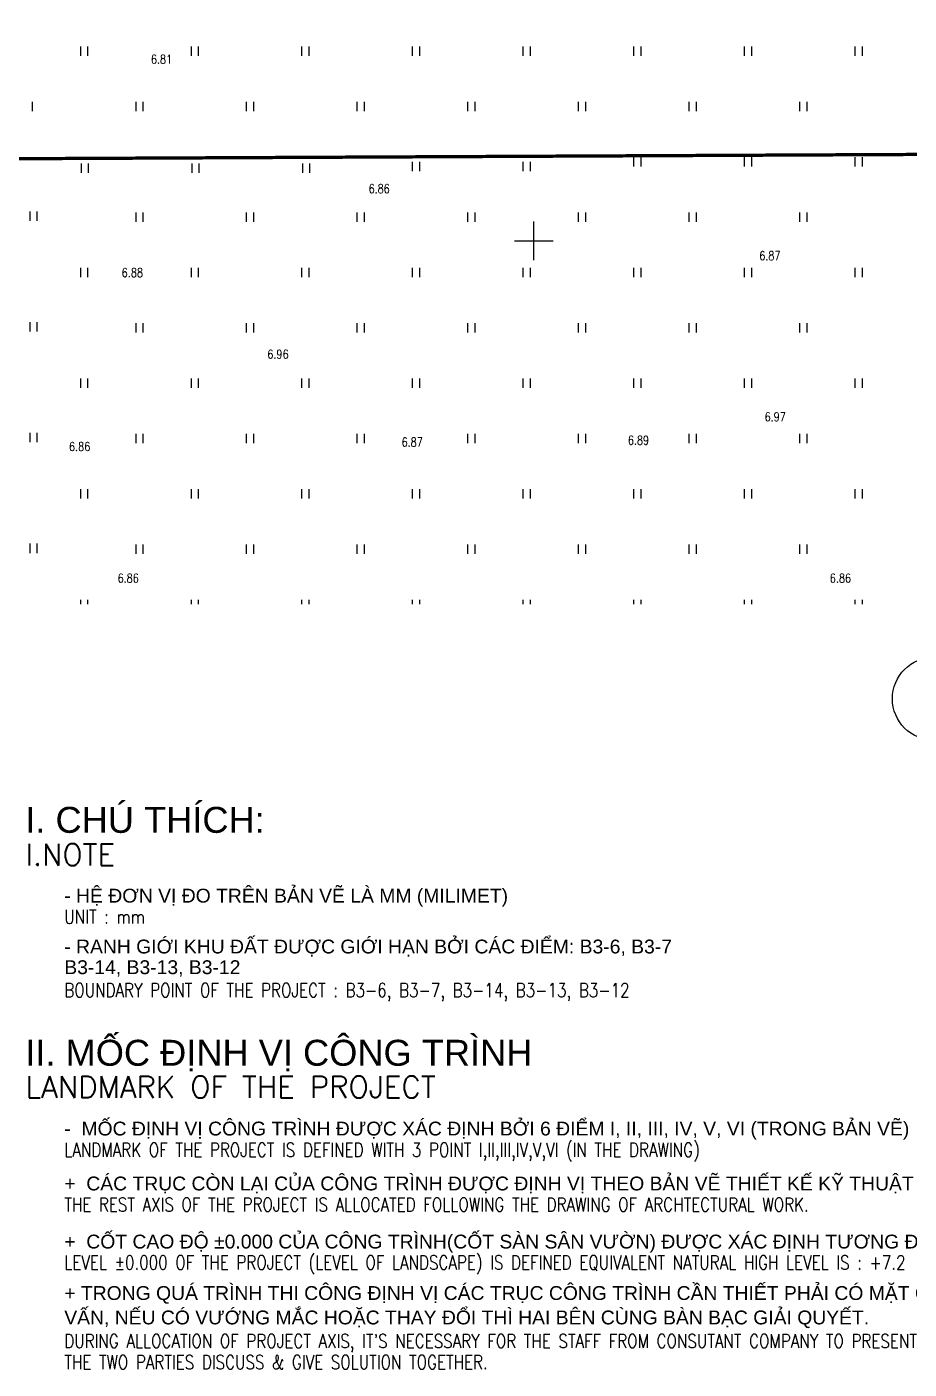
# Model space of a CAD drawing. Header units: millimetres. Extents: x 581430 to 583682, y 2329840 to 2330113.
# Drawn here: x 582925.2 to 583005, y 2329848.1 to 2329969.3 of the extents above; entities that cross this region are included whole.
import ezdxf
from ezdxf.xclip import XClip

# ---------------------------------------------------------------- set-up
doc = ezdxf.new("R2010")
doc.units = ezdxf.units.MM
doc.header["$LTSCALE"] = 0.001
doc.header["$MEASUREMENT"] = 0
doc.header["$XCLIPFRAME"] = 0
doc.linetypes.add('CENTER2', pattern=[1.125, 0.75, -0.125, 0.125, -0.125])
for name, color, linetype in [('A-MARK', 7, 'Continuous'), ('Existing map', 250, 'Continuous'), ('IDEA_Text', 8, 'Continuous'), ('Red line', 1, 'Continuous'), ('TEXT VIET', 7, 'Continuous')]:
    doc.layers.add(name, color=color, linetype=linetype)
doc.styles.add('Arial', font='arial.ttf')
doc.styles.add('arial-3', font='romans.shx', dxfattribs={"width": 0.7})
doc.styles.add('DC', font='romans.shx', dxfattribs={"width": 0.8, "height": 0.8})

# ---------------------------------------------------------------- blocks, each defined once
blk = doc.blocks.new('Existing map')
at = {"layer": 'Existing map'}
for p, q in [((-235.9457331243902, -119.9018552773632), (-235.9457331243902, -120.7462612888776)), ((-235.2957331242505, -119.9018552773632), (-235.2957331242505, -120.7462612888776)), ((-225.9457331243902, -119.9018552773632), (-225.9457331243902, -120.7462612888776)), ((-225.2957331242505, -119.9018552773632), (-225.2957331242505, -120.7462612888776)), ((-215.9457331243902, -119.9018552773632), (-215.9457331243902, -120.7462612888776)), ((-215.2957331242505, -119.9018552773632), (-215.2957331242505, -120.7462612888776)), ((-205.9457331243902, -119.9018552773632), (-205.9457331243902, -120.7462612888776)), ((-205.2957331242505, -119.9018552773632), (-205.2957331242505, -120.7462612888776)), ((-195.9457331243902, -119.9018552773632), (-195.9457331243902, -120.7462612888776)), ((-195.2957331242505, -119.9018552773632), (-195.2957331242505, -120.7462612888776)), ((-185.9457331243902, -119.9018552773632), (-185.9457331243902, -120.7462612888776)), ((-185.2957331242505, -119.9018552773632), (-185.2957331242505, -120.7462612888776)), ((-175.9457331243902, -119.9018552773632), (-175.9457331243902, -120.7462612888776)), ((-175.2957331242505, -119.9018552773632), (-175.2957331242505, -120.7462612888776)), ((-165.9457331243902, -119.9018552773632), (-165.9457331243902, -120.7462612888776)), ((-165.2957331242505, -119.9018552773632), (-165.2957331242505, -120.7462612888776)), ((-240.2957331242505, -124.9018552773632), (-240.2957331242505, -125.7462612888776)), ((-230.9457331243902, -124.9018552773632), (-230.9457331243902, -125.7462612888776)), ((-230.2957331242505, -124.9018552773632), (-230.2957331242505, -125.7462612888776)), ((-220.9457331243902, -124.9018552773632), (-220.9457331243902, -125.7462612888776)), ((-220.2957331242505, -124.9018552773632), (-220.2957331242505, -125.7462612888776)), ((-210.9457331243902, -124.9018552773632), (-210.9457331243902, -125.7462612888776)), ((-210.2957331242505, -124.9018552773632), (-210.2957331242505, -125.7462612888776)), ((-200.9457331243902, -124.9018552773632), (-200.9457331243902, -125.7462612888776)), ((-200.2957331242505, -124.9018552773632), (-200.2957331242505, -125.7462612888776)), ((-190.9457331243902, -124.9018552773632), (-190.9457331243902, -125.7462612888776)), ((-190.2957331242505, -124.9018552773632), (-190.2957331242505, -125.7462612888776)), ((-180.9457331243902, -124.9018552773632), (-180.9457331243902, -125.7462612888776)), ((-180.2957331242505, -124.9018552773632), (-180.2957331242505, -125.7462612888776)), ((-170.9457331243902, -124.9018552773632), (-170.9457331243902, -125.7462612888776)), ((-170.2957331242505, -124.9018552773632), (-170.2957331242505, -125.7462612888776)), ((-235.8753204070963, -130.4645039355382), (-235.8753204070963, -131.3089099470526)), ((-235.2253204069566, -130.4645039355382), (-235.2253204069566, -131.3089099470526)), ((-225.8753204070963, -130.4645039355382), (-225.8753204070963, -131.3089099470526)), ((-225.2253204069566, -130.4645039355382), (-225.2253204069566, -131.3089099470526)), ((-215.8753204070963, -130.4645039355382), (-215.8753204070963, -131.3089099470526)), ((-215.2253204069566, -130.4645039355382), (-215.2253204069566, -131.3089099470526)), ((-205.9457331243902, -130.3238420109265), (-205.9457331243902, -131.1682480224408)), ((-205.2957331242505, -130.3238420109265), (-205.2957331242505, -131.1682480224408)), ((-195.9457331243902, -130.3238420109265), (-195.9457331243902, -131.1682480224408)), ((-195.2957331242505, -130.3238420109265), (-195.2957331242505, -131.1682480224408)), ((-185.9457331243902, -129.9018552773632), (-185.9457331243902, -130.7462612888776)), ((-185.2957331242505, -129.9018552773632), (-185.2957331242505, -130.7462612888776)), ((-175.9457331243902, -129.9018552773632), (-175.9457331243902, -130.7462612888776)), ((-175.2957331242505, -129.9018552773632), (-175.2957331242505, -130.7462612888776)), ((-165.9457331243902, -129.9018552773632), (-165.9457331243902, -130.7462612888776)), ((-165.2957331242505, -129.9018552773632), (-165.2957331242505, -130.7462612888776)), ((-240.5201737871394, -134.8168396260589), (-240.5201737871394, -135.6612456375733)), ((-239.8701737869997, -134.8168396260589), (-239.8701737869997, -135.6612456375733)), ((-230.9457331243902, -134.9018552773632), (-230.9457331243902, -135.7462612888776)), ((-230.2957331242505, -134.9018552773632), (-230.2957331242505, -135.7462612888776)), ((-220.9457331243902, -134.9018552773632), (-220.9457331243902, -135.7462612888776)), ((-220.2957331242505, -134.9018552773632), (-220.2957331242505, -135.7462612888776)), ((-210.9457331243902, -134.9018552773632), (-210.9457331243902, -135.7462612888776)), ((-210.2957331242505, -134.9018552773632), (-210.2957331242505, -135.7462612888776)), ((-200.9457331243902, -134.9018552773632), (-200.9457331243902, -135.7462612888776)), ((-200.2957331242505, -134.9018552773632), (-200.2957331242505, -135.7462612888776)), ((-194.9674589661881, -139.2046829992905), (-194.9674589661881, -135.7046829992905)), ((-190.9457331243902, -134.9018552773632), (-190.9457331243902, -135.7462612888776)), ((-190.2957331242505, -134.9018552773632), (-190.2957331242505, -135.7462612888776)), ((-180.9457331243902, -134.9018552773632), (-180.9457331243902, -135.7462612888776)), ((-180.2957331242505, -134.9018552773632), (-180.2957331242505, -135.7462612888776)), ((-170.9457331243902, -134.9018552773632), (-170.9457331243902, -135.7462612888776)), ((-170.2957331242505, -134.9018552773632), (-170.2957331242505, -135.7462612888776)), ((-196.7174589661881, -137.4546829992905), (-193.2174589661881, -137.4546829992905)), ((-235.9457331243902, -139.9018552773632), (-235.9457331243902, -140.7462612888776)), ((-235.2957331242505, -139.9018552773632), (-235.2957331242505, -140.7462612888776)), ((-225.9457331243902, -139.9018552773632), (-225.9457331243902, -140.7462612888776)), ((-225.2957331242505, -139.9018552773632), (-225.2957331242505, -140.7462612888776)), ((-215.9457331243902, -139.9018552773632), (-215.9457331243902, -140.7462612888776)), ((-215.2957331242505, -139.9018552773632), (-215.2957331242505, -140.7462612888776)), ((-205.9457331243902, -139.9018552773632), (-205.9457331243902, -140.7462612888776)), ((-205.2957331242505, -139.9018552773632), (-205.2957331242505, -140.7462612888776)), ((-195.9457331243902, -139.9018552773632), (-195.9457331243902, -140.7462612888776)), ((-195.2957331242505, -139.9018552773632), (-195.2957331242505, -140.7462612888776)), ((-185.9457331243902, -139.9018552773632), (-185.9457331243902, -140.7462612888776)), ((-185.2957331242505, -139.9018552773632), (-185.2957331242505, -140.7462612888776)), ((-175.9457331243902, -139.9018552773632), (-175.9457331243902, -140.7462612888776)), ((-175.2957331242505, -139.9018552773632), (-175.2957331242505, -140.7462612888776)), ((-165.9457331243902, -139.9018552773632), (-165.9457331243902, -140.7462612888776)), ((-165.2957331242505, -139.9018552773632), (-165.2957331242505, -140.7462612888776)), ((-240.5201737871394, -144.8168396260589), (-240.5201737871394, -145.6612456375733)), ((-239.8701737869997, -144.8168396260589), (-239.8701737869997, -145.6612456375733)), ((-230.9457331243902, -144.9018552773632), (-230.9457331243902, -145.7462612888776)), ((-230.2957331242505, -144.9018552773632), (-230.2957331242505, -145.7462612888776)), ((-220.9457331243902, -144.9018552773632), (-220.9457331243902, -145.7462612888776)), ((-220.2957331242505, -144.9018552773632), (-220.2957331242505, -145.7462612888776)), ((-210.9457331243902, -144.9018552773632), (-210.9457331243902, -145.7462612888776)), ((-210.2957331242505, -144.9018552773632), (-210.2957331242505, -145.7462612888776)), ((-200.9457331243902, -144.9018552773632), (-200.9457331243902, -145.7462612888776)), ((-200.2957331242505, -144.9018552773632), (-200.2957331242505, -145.7462612888776)), ((-190.9457331243902, -144.9018552773632), (-190.9457331243902, -145.7462612888776)), ((-190.2957331242505, -144.9018552773632), (-190.2957331242505, -145.7462612888776)), ((-180.9457331243902, -144.9018552773632), (-180.9457331243902, -145.7462612888776)), ((-180.2957331242505, -144.9018552773632), (-180.2957331242505, -145.7462612888776)), ((-170.9457331243902, -144.9018552773632), (-170.9457331243902, -145.7462612888776)), ((-170.2957331242505, -144.9018552773632), (-170.2957331242505, -145.7462612888776)), ((-235.9457331243902, -149.9018552773632), (-235.9457331243902, -150.7462612888776)), ((-235.2957331242505, -149.9018552773632), (-235.2957331242505, -150.7462612888776)), ((-225.9457331243902, -149.9018552773632), (-225.9457331243902, -150.7462612888776)), ((-225.2957331242505, -149.9018552773632), (-225.2957331242505, -150.7462612888776)), ((-215.9457331243902, -149.9018552773632), (-215.9457331243902, -150.7462612888776)), ((-215.2957331242505, -149.9018552773632), (-215.2957331242505, -150.7462612888776)), ((-205.9457331243902, -149.9018552773632), (-205.9457331243902, -150.7462612888776)), ((-205.2957331242505, -149.9018552773632), (-205.2957331242505, -150.7462612888776)), ((-195.9457331243902, -149.9018552773632), (-195.9457331243902, -150.7462612888776)), ((-195.2957331242505, -149.9018552773632), (-195.2957331242505, -150.7462612888776)), ((-185.9457331243902, -149.9018552773632), (-185.9457331243902, -150.7462612888776)), ((-185.2957331242505, -149.9018552773632), (-185.2957331242505, -150.7462612888776)), ((-175.9457331243902, -149.9018552773632), (-175.9457331243902, -150.7462612888776)), ((-175.2957331242505, -149.9018552773632), (-175.2957331242505, -150.7462612888776)), ((-165.9457331243902, -149.9018552773632), (-165.9457331243902, -150.7462612888776)), ((-165.2957331242505, -149.9018552773632), (-165.2957331242505, -150.7462612888776)), ((-240.5201737871394, -154.8168396260589), (-240.5201737871394, -155.6612456375733)), ((-239.8701737869997, -154.8168396260589), (-239.8701737869997, -155.6612456375733)), ((-230.9457331243902, -154.9018552773632), (-230.9457331243902, -155.7462612888776)), ((-230.2957331242505, -154.9018552773632), (-230.2957331242505, -155.7462612888776)), ((-220.9457331243902, -154.9018552773632), (-220.9457331243902, -155.7462612888776)), ((-220.2957331242505, -154.9018552773632), (-220.2957331242505, -155.7462612888776)), ((-210.9457331243902, -154.9018552773632), (-210.9457331243902, -155.7462612888776)), ((-210.2957331242505, -154.9018552773632), (-210.2957331242505, -155.7462612888776)), ((-200.9457331243902, -154.9018552773632), (-200.9457331243902, -155.7462612888776)), ((-200.2957331242505, -154.9018552773632), (-200.2957331242505, -155.7462612888776)), ((-190.9457331243902, -154.9018552773632), (-190.9457331243902, -155.7462612888776)), ((-190.2957331242505, -154.9018552773632), (-190.2957331242505, -155.7462612888776)), ((-180.9457331243902, -154.9018552773632), (-180.9457331243902, -155.7462612888776)), ((-180.2957331242505, -154.9018552773632), (-180.2957331242505, -155.7462612888776)), ((-170.9457331243902, -154.9018552773632), (-170.9457331243902, -155.7462612888776)), ((-170.2957331242505, -154.9018552773632), (-170.2957331242505, -155.7462612888776)), ((-235.9457331243902, -159.9018552773632), (-235.9457331243902, -160.7462612888776)), ((-235.2957331242505, -159.9018552773632), (-235.2957331242505, -160.7462612888776)), ((-225.9457331243902, -159.9018552773632), (-225.9457331243902, -160.7462612888776)), ((-225.2957331242505, -159.9018552773632), (-225.2957331242505, -160.7462612888776)), ((-215.9457331243902, -159.9018552773632), (-215.9457331243902, -160.7462612888776)), ((-215.2957331242505, -159.9018552773632), (-215.2957331242505, -160.7462612888776)), ((-205.9457331243902, -159.9018552773632), (-205.9457331243902, -160.7462612888776)), ((-205.2957331242505, -159.9018552773632), (-205.2957331242505, -160.7462612888776)), ((-195.9457331243902, -159.9018552773632), (-195.9457331243902, -160.7462612888776)), ((-195.2957331242505, -159.9018552773632), (-195.2957331242505, -160.7462612888776)), ((-185.9457331243902, -159.9018552773632), (-185.9457331243902, -160.7462612888776)), ((-185.2957331242505, -159.9018552773632), (-185.2957331242505, -160.7462612888776)), ((-175.9457331243902, -159.9018552773632), (-175.9457331243902, -160.7462612888776)), ((-175.2957331242505, -159.9018552773632), (-175.2957331242505, -160.7462612888776)), ((-165.9457331243902, -159.9018552773632), (-165.9457331243902, -160.7462612888776)), ((-165.2957331242505, -159.9018552773632), (-165.2957331242505, -160.7462612888776)), ((-240.5201737871394, -164.8168396260589), (-240.5201737871394, -165.6612456375733)), ((-239.8701737869997, -164.8168396260589), (-239.8701737869997, -165.6612456375733)), ((-230.9457331243902, -164.9018552773632), (-230.9457331243902, -165.7462612888776)), ((-230.2957331242505, -164.9018552773632), (-230.2957331242505, -165.7462612888776)), ((-220.9457331243902, -164.9018552773632), (-220.9457331243902, -165.7462612888776)), ((-220.2957331242505, -164.9018552773632), (-220.2957331242505, -165.7462612888776)), ((-210.9457331243902, -164.9018552773632), (-210.9457331243902, -165.7462612888776)), ((-210.2957331242505, -164.9018552773632), (-210.2957331242505, -165.7462612888776)), ((-200.9457331243902, -164.9018552773632), (-200.9457331243902, -165.7462612888776)), ((-200.2957331242505, -164.9018552773632), (-200.2957331242505, -165.7462612888776)), ((-190.9457331243902, -164.9018552773632), (-190.9457331243902, -165.7462612888776)), ((-190.2957331242505, -164.9018552773632), (-190.2957331242505, -165.7462612888776)), ((-180.9457331243902, -164.9018552773632), (-180.9457331243902, -165.7462612888776)), ((-180.2957331242505, -164.9018552773632), (-180.2957331242505, -165.7462612888776)), ((-170.9457331243902, -164.9018552773632), (-170.9457331243902, -165.7462612888776)), ((-170.2957331242505, -164.9018552773632), (-170.2957331242505, -165.7462612888776)), ((-235.9457331243902, -169.9018552773632), (-235.9457331243902, -170.7462612888776)), ((-235.2957331242505, -169.9018552773632), (-235.2957331242505, -170.7462612888776)), ((-225.9457331243902, -169.9018552773632), (-225.9457331243902, -170.7462612888776)), ((-225.2957331242505, -169.9018552773632), (-225.2957331242505, -170.7462612888776)), ((-215.9457331243902, -169.9018552773632), (-215.9457331243902, -170.7462612888776)), ((-215.2957331242505, -169.9018552773632), (-215.2957331242505, -170.7462612888776)), ((-205.9457331243902, -169.9018552773632), (-205.9457331243902, -170.7462612888776)), ((-205.2957331242505, -169.9018552773632), (-205.2957331242505, -170.7462612888776)), ((-195.9457331243902, -169.9018552773632), (-195.9457331243902, -170.7462612888776)), ((-195.2957331242505, -169.9018552773632), (-195.2957331242505, -170.7462612888776)), ((-185.9457331243902, -169.9018552773632), (-185.9457331243902, -170.7462612888776)), ((-185.2957331242505, -169.9018552773632), (-185.2957331242505, -170.7462612888776)), ((-175.9457331243902, -169.9018552773632), (-175.9457331243902, -170.7462612888776)), ((-175.2957331242505, -169.9018552773632), (-175.2957331242505, -170.7462612888776)), ((-165.9457331243902, -169.9018552773632), (-165.9457331243902, -170.7462612888776)), ((-165.2957331242505, -169.9018552773632), (-165.2957331242505, -170.7462612888776))]:
    blk.add_line(p, q, dxfattribs=at)
at = {"layer": 'Existing map', "style": 'DC', "width": 0.8}
for s, p in [('6.81', (-229.5740674482659, -121.4438465540297)), ('6.86', (-209.8983521218179, -133.1433106879704)), ('6.87', (-174.5831230857875, -139.197461609263)), ('6.88', (-232.2073118714616, -140.7301084203646)), ('6.96', (-219.0467165255686, -148.09598382283)), ('6.97', (-174.1023521977477, -153.7549064802006)), ('6.89', (-186.4670662493445, -155.8757461179048)), ('6.86', (-236.9693815724459, -156.4447921905667)), ('6.87', (-206.9117136434652, -156.0396184385754)), ('6.86', (-232.5770467156544, -168.3288013208658)), ('6.86', (-168.2138499153079, -168.3288013208658))]:
    blk.add_text(s, height=0.8000852443943126, dxfattribs=at).set_placement(p)

msp = doc.modelspace()

# ---------------------------------------------------------------- linework, layer by layer
at = {"layer": 'A-MARK'}
msp.add_circle((583007.2218827885, 2329908.627672285), 3.750000081909325, dxfattribs=at)
at = {"layer": 'Red line', "linetype": 'CENTER2', "ltscale": 5000, "const_width": 0.3}
msp.add_lwpolyline([(583141.2062451863, 2330026.75), (583111.066245186, 2330056.61), (582918.2262450933, 2330055.710043403), (582918.6662452994, 2329957.389952435), (583141.5262451863, 2329958.45)], close=True, dxfattribs=at)

# ---------------------------------------------------------------- block references
ref = msp.add_blockref('Existing map', (583166.0237041524, 2330087.454682999))
XClip(ref).set_block_clipping_path([(-309.5753765584668, -170.2706607216969), (49.0361552699469, 25.28126773238182)])

# ---------------------------------------------------------------- texts
at = {"layer": 'IDEA_Text', "style": 'arial-3'}
for s, p in [('I.NOTE', (582925.1026604801, 2329893.556083736)), ('LANDMARK OF THE PROJECT', (582925.1026604801, 2329872.578486243))]:
    msp.add_text(s, height=1.953125, dxfattribs=at).set_placement(p)
at = {"layer": 'IDEA_Text', "style": 'arial-3', "width": 0.8}
for s, p in [('UNIT : mm', (582928.6263936925, 2329888.304972788)), ('BOUNDARY POINT OF THE PROJECT : B3-6, B3-7, B3-14, B3-13, B3-12', (582928.6263936925, 2329881.669564398)), ('LANDMARK OF THE PROJECT IS DEFINED WITH 3 POINT I,II,III,IV,V,VI (IN THE DRAWING)', (582928.6263936925, 2329867.245120144)), ('THE REST AXIS OF THE PROJECT IS ALLOCATED FOLLOWING THE DRAWING OF ARCHTECTURAL WORK.', (582928.6263936925, 2329862.297773791)), ('LEVEL %%P0.000 OF THE PROJECT (LEVEL OF LANDSCAPE) IS DEFINED EQUIVALENT NATURAL HIGH LEVEL IS : +7.2', (582928.6263936925, 2329857.059800752)), ("DURING ALLOCATION OF PROJECT AXIS, IT'S NECESSARY FOR THE STAFF FROM CONSUTANT COMPANY TO PRESENT. IF THERE IS ANY PROBLEM, ", (582928.6263936925, 2329849.971763636)), ('THE TWO PARTIES DISCUSS & GIVE SOLUTION TOGETHER.', (582928.6263936925, 2329848.05490139))]:
    msp.add_text(s, height=1.25, dxfattribs=at).set_placement(p)
at = {"layer": 'TEXT VIET', "style": 'Arial'}
for s, height, p in [('I. CHÚ THÍCH:', 2.34375, (582925.1026604801, 2329896.5118142)), ('- HỆ ĐƠN VỊ ĐO TRÊN BẢN VẼ LÀ MM (MILIMET)', 1.25, (582928.6263936925, 2329890.210888058)), ('- RANH GIỚI KHU ĐẤT ĐƯỢC GIỚI HẠN BỞI CÁC ĐIỂM: B3-6, B3-7', 1.25, (582928.6263936925, 2329885.613280661)), ('B3-14, B3-13, B3-12', 1.25, (582928.6263936925, 2329883.745607819)), ('II. MỐC ĐỊNH VỊ CÔNG TRÌNH', 2.34375, (582925.1026604801, 2329875.467020893)), ('-  MỐC ĐỊNH VỊ CÔNG TRÌNH ĐƯỢC XÁC ĐỊNH BỞI 6 ĐIỂM I, II, III, IV, V, VI (TRONG BẢN VẼ)', 1.25, (582928.6263936925, 2329869.166094751)), ('+  CÁC TRỤC CÒN LẠI CỦA CÔNG TRÌNH ĐƯỢC ĐỊNH VỊ THEO BẢN VẼ THIẾT KẾ KỸ THUẬT PHẦN KIẾN TRÚC.', 1.25, (582928.6263936925, 2329864.203683341)), ('+  CỐT CAO ĐỘ %%P0.000 CỦA CÔNG TRÌNH(CỐT SÀN SÂN VƯỜN) ĐƯỢC XÁC ĐỊNH TƯƠNG ĐƯƠNG CAO ĐỘ TỰ NHIÊN LÀ :+7.2', 1.25, (582928.6263936925, 2329858.955852641)), ('+ TRONG QUÁ TRÌNH THI CÔNG ĐỊNH VỊ CÁC TRỤC CÔNG TRÌNH CẦN THIẾT PHẢI CÓ MẶT CÁN BỘ BÊN ĐƠN VỊ   ', 1.25, (582928.6263936925, 2329854.306141748)), ('VẤN, NẾU CÓ VƯỚNG MẮC HOẶC THAY ĐỔI THÌ HAI BÊN CÙNG BÀN BẠC GIẢI QUYẾT.', 1.25, (582928.6263936925, 2329852.100111404))]:
    msp.add_text(s, height=height, dxfattribs=at).set_placement(p)

doc.saveas('drawing.dxf')
